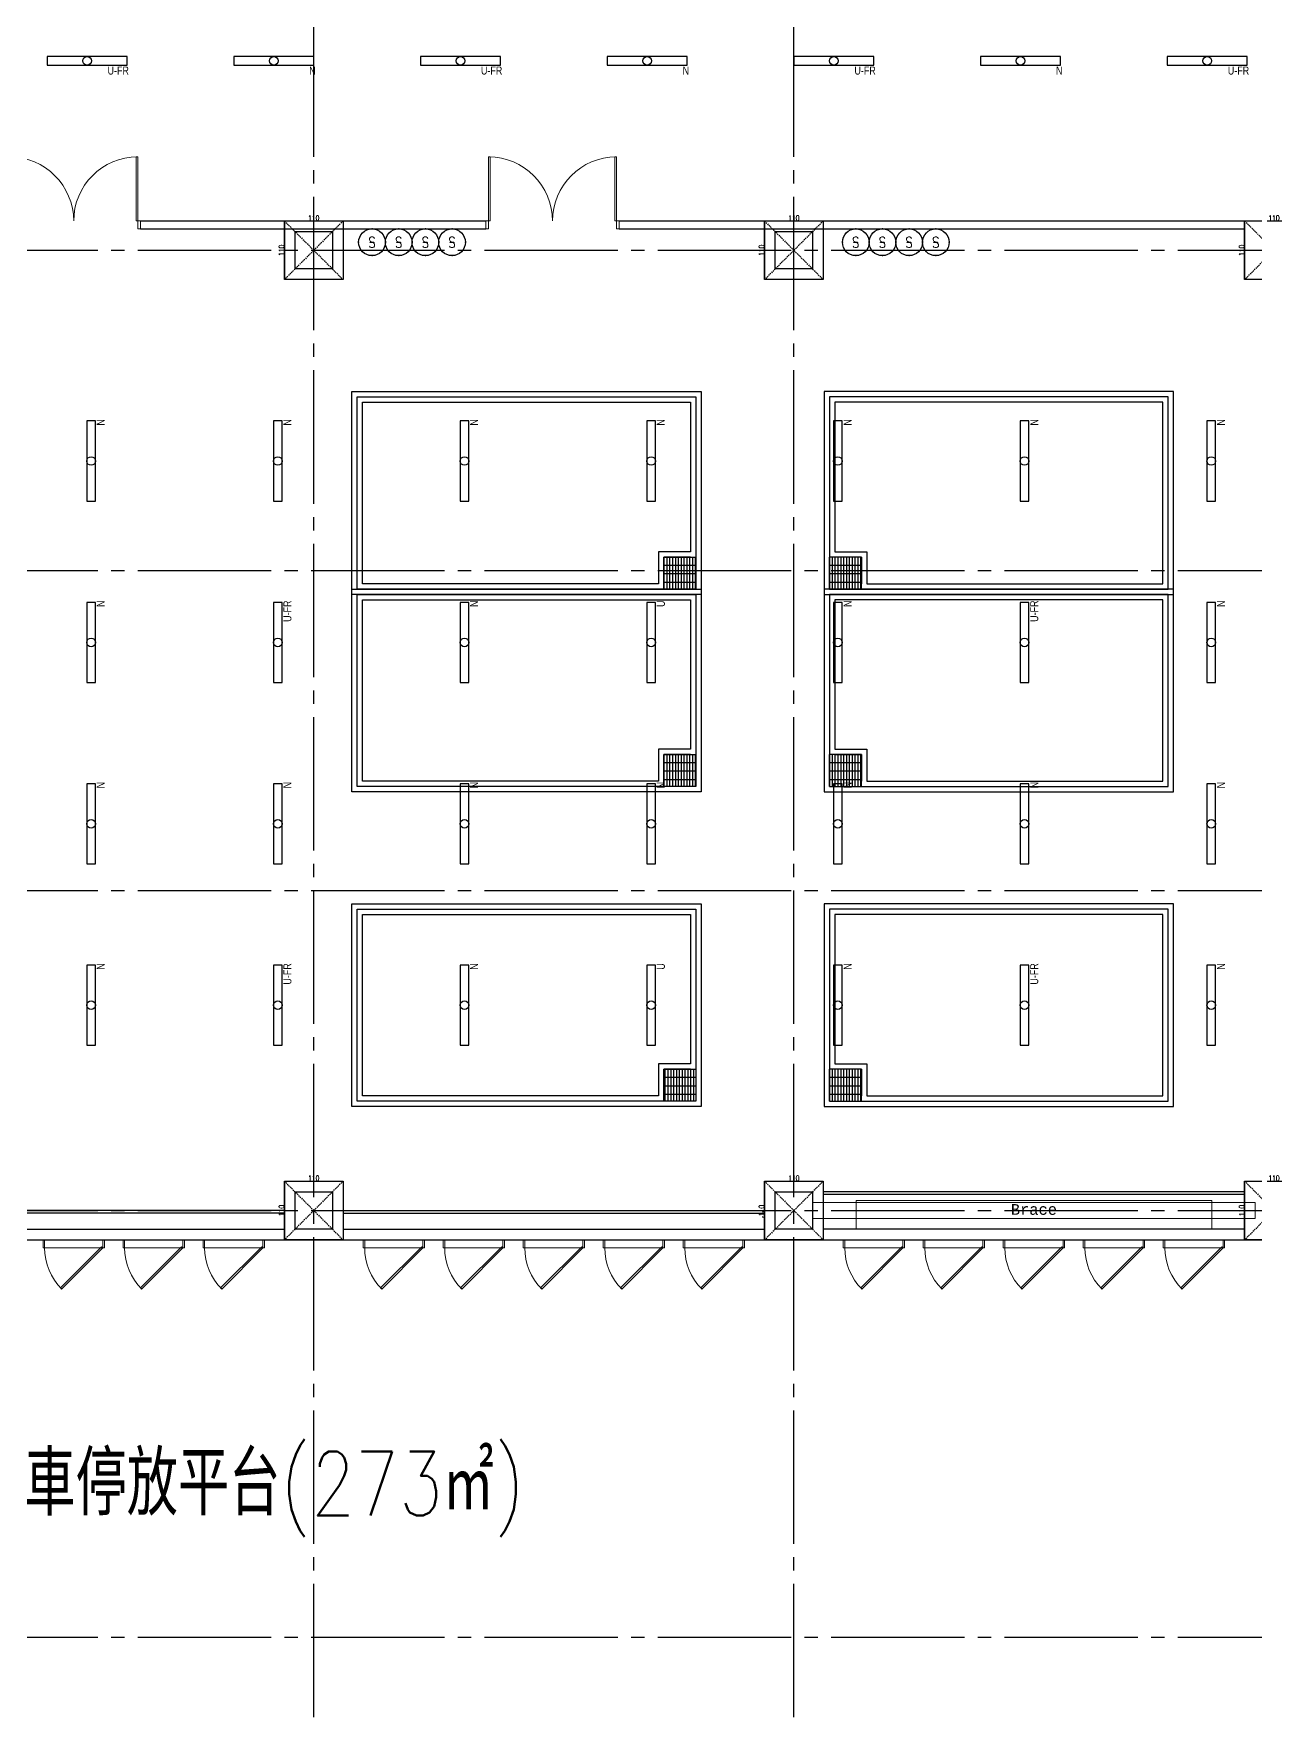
# Model space of a CAD drawing. Header units: millimetres. Extents: x -25195 to 195597, y 6477 to 112111.
# Drawn here: x 16635 to 18925, y 10600 to 13756 of the extents above; entities that cross this region are included whole.
import ezdxf
from ezdxf.enums import TextEntityAlignment as Align

# ---------------------------------------------------------------- set-up
doc = ezdxf.new("R2010")
doc.units = ezdxf.units.MM
doc.header["$LTSCALE"] = 100
doc.linetypes.add('X-N-FAB-L10$0$COL-CEN-LIN', pattern=[3.25, 2.5, -0.25, 0.25, -0.25])
doc.linetypes.add('X-N-FAB-L10$0$HIDDEN', pattern=[0.375, 0.25, -0.125])
for name, color, linetype in [('0-XREF', 7, 'Continuous'), ('188K-SM-06-F1-L10-ELEC-LIGHT-Y2257103$0$E-LIGHT(W)-N', 8, 'Continuous'), ('188K-SM-06-F1-L10-ELEC-LIGHT-Y2257103$0$E-LIGHT(W)-U FR', 8, 'Continuous'), ('188K-SM-06-F1-L10-ELEC-LIGHT-Y2257103$0$E-LIGHT(W)-U XLPE', 8, 'Continuous'), ('188K-SM-06-F1-L10-ELEC-LIGHT-Y2257103$0$E-LIGHT-SW', 8, 'Continuous'), ('X-N-FAB-L10$0$08', 8, 'Continuous'), ('X-N-FAB-L10$0$200K新增範圍', 8, 'Continuous'), ('X-N-FAB-L10$0$A-WALL-IN', 8, 'Continuous'), ('X-N-FAB-L10$0$BEAM', 8, 'Continuous'), ('X-N-FAB-L10$0$BLOCK', 8, 'Continuous'), ('X-N-FAB-L10$0$CCL', 8, 'X-N-FAB-L10$0$COL-CEN-LIN'), ('X-N-FAB-L10$0$COL', 8, 'Continuous'), ('X-N-FAB-L10$0$COL-S', 8, 'Continuous'), ('X-N-FAB-L10$0$DOOR', 8, 'Continuous'), ('X-N-FAB-L10$0$TXT-CODE', 8, 'Continuous'), ('X-N-FAB-L10$0$WALL-P', 8, 'Continuous'), ('X-N-FAB-L10$0$WALL-RC', 8, 'Continuous')]:
    doc.layers.add(name, color=color, linetype=linetype)
doc.layers.add('188K-SM-06-F1-L10-ELEC-LIGHT-Y2257103$0$Defpoints-CAS', color=8, linetype='Continuous', plot=False)
doc.layers.add('X-N-FAB-L10$0$ARC', color=8, linetype='Continuous', lineweight=0)
doc.layers.add('X-N-FAB-L10$0$DE-MMTN-F2-Z-000-P-CHEM-L10_0730$0$0', color=8, linetype='Continuous', lineweight=0)
doc.styles.add('188K-SM-06-F1-L10-ELEC-LIGHT-Y2257103$0$F12P8-SM-03-C40-ELEC-LIGHT-L209207$0$Standard', font='txt.shx', dxfattribs={"bigfont": 'chineset.shx'})
doc.styles.add('188K-SM-06-F1-L10-ELEC-LIGHT-Y2257103$0$Standard', font='arial.ttf')
doc.styles.add('X-N-FAB-L10$0$ATS', font='monotxt.shx', dxfattribs={"bigfont": 'BIGFONT.shx'})
doc.styles.add('X-N-FAB-L10$0$CHINA', font='simplex.shx', dxfattribs={"width": 0.75, "bigfont": 'chineset.shx'})
doc.styles.add('X-N-FAB-L10$0$DIM', font='simplex.shx', dxfattribs={"width": 0.67, "bigfont": 'chineset.shx'})
doc.dimstyles.new('X-N-FAB-L10$0$JJP_005_defpoint', dxfattribs={"dimtxt": 20, "dimasz": 0.5, "dimexe": 0.5, "dimexo": 0.5, "dimgap": 0.5, "dimtad": 1, "dimdsep": 46, "dimtxsty": 'X-N-FAB-L10$0$DIM', "dimblk": 'X-N-FAB-L10$0$_None', "dimcen": 10, "dimclrd": 256, "dimclre": 256, "dimclrt": 256, "dimadec": 0, "dimazin": 0, "dimtfac": 1, "dimtix": 1, "dimtmove": 2, "dimatfit": 3, "dimldrblk": 'X-N-FAB-L10$0$_None', "dimfxl": 0.5, "dimtolj": 1, "dimtzin": 0, "dimarcsym": 0})

# ---------------------------------------------------------------- blocks, each defined once
blk = doc.blocks.new('*U80')
at = {"ltscale": 600}
blk.add_lwpolyline([(75, 8.1), (-75, 8.1), (-75, -8.1), (75, -8.1)], close=True, dxfattribs=at)
blk.add_circle((0, 0), 8.1, dxfattribs=at)
at = {"style": '188K-SM-06-F1-L10-ELEC-LIGHT-Y2257103$0$Standard', "width": 0.8}
blk.add_text('N', height=15, rotation=360, dxfattribs=at).set_placement((78.5, -18.1), align=Align.MIDDLE_RIGHT)
blk = doc.blocks.new('*U82')
at = {"ltscale": 600}
blk.add_lwpolyline([(-75, -8.1), (75, -8.1), (75, 8.1), (-75, 8.1)], close=True, dxfattribs=at)
blk.add_circle((0, 0), 8.1, dxfattribs=at)
at = {"style": '188K-SM-06-F1-L10-ELEC-LIGHT-Y2257103$0$Standard', "width": 0.8}
blk.add_text('U-FR', height=15, rotation=360, dxfattribs=at).set_placement((78.5, -18.1), align=Align.MIDDLE_RIGHT)
blk = doc.blocks.new('*U81')
at = {"ltscale": 600}
blk.add_lwpolyline([(-75, -8.1), (75, -8.1), (75, 8.1), (-75, 8.1)], close=True, dxfattribs=at)
blk.add_circle((0, 0), 8.1, dxfattribs=at)
at = {"style": '188K-SM-06-F1-L10-ELEC-LIGHT-Y2257103$0$Standard', "width": 0.8}
blk.add_text('U', height=15, rotation=360, dxfattribs=at).set_placement((78.5, -18.1), align=Align.MIDDLE_RIGHT)
blk = doc.blocks.new('*U74')
blk.add_circle((0, 0), 25)
at = {"layer": '188K-SM-06-F1-L10-ELEC-LIGHT-Y2257103$0$Defpoints-CAS'}
blk.add_lwpolyline([(-3.5, 0.46), (3.5, 0.46), (3.5, -0.46), (-3.5, -0.46)], close=True, dxfattribs=at)
for p in [(-25, 0), (0, 25), (25, 0), (0, -25)]:
    blk.add_point(p, dxfattribs=at)
at = {"style": '188K-SM-06-F1-L10-ELEC-LIGHT-Y2257103$0$F12P8-SM-03-C40-ELEC-LIGHT-L209207$0$Standard', "width": 0.8}
blk.add_text('S', height=20, dxfattribs=at).set_placement((0, 0), align=Align.MIDDLE_CENTER)
blk = doc.blocks.new('188K-SM-06-F1-L10-ELEC-LIGHT-Y2257103')
at = {"layer": '188K-SM-06-F1-L10-ELEC-LIGHT-Y2257103$0$E-LIGHT(W)-N'}
for p in [(17085, 13705), (17785, 13705), (18485, 13705)]:
    blk.add_blockref('*U80', p, dxfattribs=at)
at = {"layer": '188K-SM-06-F1-L10-ELEC-LIGHT-Y2257103$0$E-LIGHT(W)-N', "rotation": 90}
for p in [(16742.5, 12955), (17092.5, 12955), (17442.5, 12955), (17792.5, 12955), (18142.5, 12955), (18492.5, 12955), (18842.5, 12955), (16742.5, 12615), (17442.5, 12615), (18142.5, 12615), (18842.5, 12615), (16742.5, 12275), (17092.5, 12275), (17442.5, 12275), (17792.5, 12275), (18142.5, 12275), (18492.5, 12275), (18842.5, 12275), (16742.5, 11935), (17442.5, 11935), (18142.5, 11935), (18842.5, 11935)]:
    blk.add_blockref('*U80', p, dxfattribs=at)
at = {"layer": '188K-SM-06-F1-L10-ELEC-LIGHT-Y2257103$0$E-LIGHT(W)-U FR'}
for p in [(16735, 13705), (17435, 13705), (18135, 13705), (18835, 13705)]:
    blk.add_blockref('*U82', p, dxfattribs=at)
at = {"layer": '188K-SM-06-F1-L10-ELEC-LIGHT-Y2257103$0$E-LIGHT(W)-U FR', "rotation": 90}
for p in [(17092.5, 12615), (18492.5, 12615), (17092.5, 11935), (18492.5, 11935)]:
    blk.add_blockref('*U82', p, dxfattribs=at)
at = {"layer": '188K-SM-06-F1-L10-ELEC-LIGHT-Y2257103$0$E-LIGHT(W)-U XLPE', "rotation": 90}
for p in [(17792.5, 12615), (17792.5, 11935)]:
    blk.add_blockref('*U81', p, dxfattribs=at)
at = {"layer": '188K-SM-06-F1-L10-ELEC-LIGHT-Y2257103$0$E-LIGHT-SW'}
for p in [(17269.2, 13365), (17319.2, 13365), (17369.2, 13365), (17419.2, 13365), (18176, 13365), (18226, 13365), (18276, 13365), (18326, 13365)]:
    blk.add_blockref('*U74', p, dxfattribs=at)
blk = doc.blocks.new('*D153')
at = {"layer": 'DefPoints', "lineweight": -2, "transparency": 16777216}
blk.add_line((0, 0), (110, 0), dxfattribs=at)
at = {"layer": 'DefPoints', "color": 0, "transparency": 16777216}
for p in [(0, 0), (110, 0), (110, 0)]:
    blk.add_point(p, dxfattribs=at)
at = {"layer": 'DefPoints', "transparency": 16777216, "insert": (55, 5.5), "char_height": 10, "attachment_point": 5, "style": 'X-N-FAB-L10$0$DIM'}
blk.add_mtext('\\A1;110', dxfattribs=at)
blk = doc.blocks.new('X-N-FAB-L10$0$_None')
blk = doc.blocks.new('*D154')
at = {"layer": 'DefPoints', "lineweight": -2, "transparency": 16777216}
blk.add_line((0, 0), (0, -110), dxfattribs=at)
at = {"layer": 'DefPoints', "color": 0, "transparency": 16777216}
for p in [(0, 0), (0, -110), (0, -110)]:
    blk.add_point(p, dxfattribs=at)
at = {"layer": 'DefPoints', "transparency": 16777216, "insert": (-5.5, -55), "char_height": 10, "attachment_point": 5, "rotation": 90, "style": 'X-N-FAB-L10$0$DIM'}
blk.add_mtext('\\A1;110', dxfattribs=at)
blk = doc.blocks.new('X-N-FAB-L10$0$A$C5b9bb6f0')
at = {"layer": 'X-N-FAB-L10$0$ARC'}
blk.add_lwpolyline([(20764.1, 2699), (21594.1, 2699), (21594.1, 2729), (20764.1, 2729)], close=True, dxfattribs=at)
for points in [[(21512.6, 2679), (21512.6, 2732.5), (20845.6, 2732.5), (20845.6, 2679)], [(20670.1, 2702.8), (20670.1, 2701.8), (20674.1, 2701.8), (20674.1, 2711.8), (20670.1, 2711.8), (20670.1, 2710.8)]]:
    blk.add_lwpolyline(points, dxfattribs=at)
at = {"layer": 'X-N-FAB-L10$0$WALL-P'}
for p, q in [((21574.1, 2749), (20784.1, 2749)), ((21574.1, 2744), (20784.1, 2744)), ((19774.1, 2714), (18984.1, 2714)), ((19774.1, 2709), (18984.1, 2709)), ((19884.1, 2714), (20674.1, 2714)), ((19884.1, 2709), (20674.1, 2709))]:
    blk.add_line(p, q, dxfattribs=at)
at = {"layer": 'X-N-FAB-L10$0$WALL-RC'}
for p, q in [((17074.1, 2659), (21684.1, 2659)), ((18984.1, 2679), (19774.1, 2679)), ((19884.1, 2679), (20674.1, 2679)), ((21574.1, 2679), (20784.1, 2679))]:
    blk.add_line(p, q, dxfattribs=at)
at = {"layer": 'X-N-FAB-L10$0$ARC', "style": 'X-N-FAB-L10$0$ATS'}
blk.add_text('Brace', height=20, dxfattribs=at).set_placement((21179.1, 2716), align=Align.MIDDLE_CENTER)
blk = doc.blocks.new('X-N-FAB-L10$0$DE-MMTN-F2-Z-000-P-CHEM-L10_0730$0$AP6BxFa-10$0$AP6AxFa-10$0$$PDS002515O08VG08C00008C10')
at = {"layer": 'X-N-FAB-L10$0$DE-MMTN-F2-Z-000-P-CHEM-L10_0730$0$0', "color": 0, "linetype": 'Continuous'}
for p, q in [((-22.6, 84.6), (-24.7, 82.5)), ((-24.7, 82.5), (52.4, 5.4)), ((54.5, 7.5), (-22.6, 84.6)), ((-57.5, 7.5), (-54.5, 7.5)), ((-57.5, 7.5), (-57.5, -7.5)), ((-54.5, 7.5), (-54.5, -7.5)), ((54.5, 7.5), (-54.5, 7.5)), ((52.4, 5.4), (54.5, 7.5)), ((57.5, 7.5), (54.5, 7.5)), ((54.5, 7.5), (54.5, -7.5)), ((57.5, 7.5), (57.5, -7.5)), ((-54.5, -7.5), (-57.5, -7.5)), ((-54.5, -7.5), (54.5, -7.5)), ((54.5, -7.5), (57.5, -7.5))]:
    blk.add_line(p, q, dxfattribs=at)
blk.add_arc((54.5, 7.5), 109, 135, 180, dxfattribs=at)
blk = doc.blocks.new('X-N-FAB-L10$0$A$Cf42b12f3')
at = {"layer": 'X-N-FAB-L10$0$DOOR', "lineweight": 0}
for p, q in [((0, 120), (0, 135)), ((0, 135), (5, 135)), ((5, 135), (5, 120)), ((250, 135), (245, 135)), ((245, 135), (245, 120)), ((250, 120), (250, 135)), ((5, 120), (0, 120)), ((5, 0), (5, 120)), ((5, 120), (8, 120)), ((8, 120), (8, 0)), ((242, 120), (242, 0)), ((245, 120), (242, 120)), ((245, 0), (245, 120)), ((245, 120), (250, 120)), ((8, 0), (5, 0)), ((242, 0), (245, 0))]:
    blk.add_line(p, q, dxfattribs=at)
for centre, start, end in [((5, 120), 270, 0), ((245, 120), 180, 270)]:
    blk.add_arc(centre, 120, start, end, dxfattribs=at)
blk = doc.blocks.new('X-N-FAB-L10$0$A$C969652c4')
at = {"layer": 'X-N-FAB-L10$0$08'}
h = blk.add_hatch(dxfattribs=at)
h.set_pattern_fill('SBBRICKS', color=256, scale=2, angle=270)
h.set_pattern_definition([(270, (19406.4506, 1400), (5.333333, 6e-08), []), (7e-07, (19406.45, 1400), (-2e-07, 16), [])])
h.paths.add_polyline_path([(15971.5, 1400), (15971.5, 1340), (15911.5, 1340), (15911.5, 1400)])
h = blk.add_hatch(dxfattribs=at)
h.set_pattern_fill('SBBRICKS', color=256, scale=2, angle=270)
h.set_pattern_definition([(270, (19391.0086, 1400), (5.333333, 6e-08), []), (7e-07, (19391.009, 1400), (-2e-07, 16), [])])
h.paths.add_polyline_path([(16221.5, 1400), (16221.5, 1340), (16281.5, 1340), (16281.5, 1400)])
h = blk.add_hatch(dxfattribs=at)
h.set_pattern_fill('SBBRICKS', color=256, scale=2, angle=270)
h.set_pattern_definition([(270, (19406.4506, 1030), (5.333333, 6e-08), []), (7e-07, (19406.45, 1030), (-2e-07, 16), [])])
h.paths.add_polyline_path([(15971.5, 1030), (15971.5, 970), (15911.5, 970), (15911.5, 1030)])
h = blk.add_hatch(dxfattribs=at)
h.set_pattern_fill('SBBRICKS', color=256, scale=2, angle=270)
h.set_pattern_definition([(270, (19391.0086, 1030), (5.333333, 6e-08), []), (7e-07, (19391.009, 1030), (-2e-07, 16), [])])
h.paths.add_polyline_path([(16221.5, 1030), (16221.5, 970), (16281.5, 970), (16281.5, 1030)])
h = blk.add_hatch(dxfattribs=at)
h.set_pattern_fill('SBBRICKS', color=256, scale=2, angle=270)
h.set_pattern_definition([(270, (19371.0086, 440), (5.333333, 6e-08), []), (7e-07, (19371.009, 440), (-2e-07, 16), [])])
h.paths.add_polyline_path([(15971.5, 440), (15971.5, 380), (15911.5, 380), (15911.5, 440)])
h = blk.add_hatch(dxfattribs=at)
h.set_pattern_fill('SBBRICKS', color=256, scale=2, angle=270)
h.set_pattern_definition([(270, (19391.0086, 440), (5.333333, 6e-08), []), (7e-07, (19391.009, 440), (-2e-07, 16), [])])
h.paths.add_polyline_path([(16221.5, 440), (16221.5, 380), (16281.5, 380), (16281.5, 440)])
for p, q in [((15961.5, 1400), (15911.5, 1400)), ((15911.5, 1400), (15911.5, 1350)), ((16281.5, 1400), (16281.5, 1350)), ((15961.5, 1030), (15911.5, 1030)), ((15911.5, 1030), (15911.5, 980)), ((16231.5, 1030), (16281.5, 1030)), ((16281.5, 1030), (16281.5, 980)), ((15961.5, 440), (15911.5, 440)), ((15911.5, 440), (15911.5, 390)), ((16281.5, 440), (16281.5, 390))]:
    blk.add_line(p, q, dxfattribs=at)
for points in [[(15326.5, 1330), (15326.5, 1710), (15981.5, 1710), (15981.5, 1330)], [(15326.5, 1330), (15326.5, 1710), (15981.5, 1710), (15981.5, 1330)], [(16866.5, 1330), (16866.5, 1710), (16211.5, 1710), (16211.5, 1330)], [(16866.5, 1330), (16866.5, 1710), (16211.5, 1710), (16211.5, 1330)], [(15336.5, 1340), (15336.5, 1700), (15971.5, 1700), (15971.5, 1340)], [(15336.5, 1340), (15336.5, 1700), (15971.5, 1700), (15971.5, 1340)], [(16856.5, 1340), (16856.5, 1700), (16221.5, 1700), (16221.5, 1340)], [(16856.5, 1340), (16856.5, 1700), (16221.5, 1700), (16221.5, 1340)], [(15971.5, 1400), (15971.5, 1340), (15911.5, 1340), (15911.5, 1400)], [(16221.5, 1400), (16221.5, 1340), (16281.5, 1340), (16281.5, 1400)], [(15326.5, 960), (15326.5, 1340), (15981.5, 1340), (15981.5, 960)], [(15326.5, 960), (15326.5, 1340), (15981.5, 1340), (15981.5, 960)], [(15336.5, 970), (15336.5, 1330), (15971.5, 1330), (15971.5, 970)], [(15336.5, 970), (15336.5, 1330), (15971.5, 1330), (15971.5, 970)], [(16866.5, 960), (16866.5, 1340), (16211.5, 1340), (16211.5, 960)], [(16866.5, 960), (16866.5, 1340), (16211.5, 1340), (16211.5, 960)], [(16856.5, 970), (16856.5, 1330), (16221.5, 1330), (16221.5, 970)], [(16856.5, 970), (16856.5, 1330), (16221.5, 1330), (16221.5, 970)], [(15971.5, 1030), (15971.5, 970), (15911.5, 970), (15911.5, 1030)], [(16221.5, 1030), (16221.5, 970), (16281.5, 970), (16281.5, 1030)], [(15326.5, 370), (15326.5, 750), (15981.5, 750), (15981.5, 370)], [(15326.5, 370), (15326.5, 750), (15981.5, 750), (15981.5, 370)], [(15336.5, 380), (15336.5, 740), (15971.5, 740), (15971.5, 380)], [(15336.5, 380), (15336.5, 740), (15971.5, 740), (15971.5, 380)], [(16866.5, 370), (16866.5, 750), (16211.5, 750), (16211.5, 370)], [(16866.5, 370), (16866.5, 750), (16211.5, 750), (16211.5, 370)], [(16856.5, 380), (16856.5, 740), (16221.5, 740), (16221.5, 380)], [(16856.5, 380), (16856.5, 740), (16221.5, 740), (16221.5, 380)], [(15971.5, 440), (15971.5, 380), (15911.5, 380), (15911.5, 440)], [(16221.5, 440), (16221.5, 380), (16281.5, 380), (16281.5, 440)]]:
    blk.add_lwpolyline(points, close=True, dxfattribs=at)
for points in [[(15961.5, 1410), (15901.5, 1410), (15901.5, 1350), (15346.5, 1350), (15346.5, 1690), (15961.5, 1690), (15961.5, 1410)], [(16231.5, 1410), (16291.5, 1410), (16291.5, 1350), (16846.5, 1350), (16846.5, 1690), (16231.5, 1690), (16231.5, 1410)], [(15961.5, 1040), (15901.5, 1040), (15901.5, 980), (15346.5, 980), (15346.5, 1320), (15961.5, 1320), (15961.5, 1040)], [(16231.5, 1040), (16291.5, 1040), (16291.5, 980), (16846.5, 980), (16846.5, 1320), (16231.5, 1320), (16231.5, 1040)], [(15961.5, 450), (15901.5, 450), (15901.5, 390), (15346.5, 390), (15346.5, 730), (15961.5, 730), (15961.5, 450)], [(16231.5, 450), (16291.5, 450), (16291.5, 390), (16846.5, 390), (16846.5, 730), (16231.5, 730), (16231.5, 450)]]:
    blk.add_lwpolyline(points, dxfattribs=at)
at = {"layer": 'X-N-FAB-L10$0$A-WALL-IN'}
for points in [[(14930, 2030), (15577.5, 2030)], [(14930, 2030), (15577.5, 2030)], [(15827.5, 2030), (17000, 2030)], [(15827.5, 2030), (17000, 2030)], [(14930, 2015), (15577.5, 2015)], [(14930, 2015), (15577.5, 2015)], [(15827.5, 2015), (17000, 2015)], [(15827.5, 2015), (17000, 2015)]]:
    blk.add_lwpolyline(points, dxfattribs=at)
at = {"layer": 'X-N-FAB-L10$0$08', "xscale": -0.9999999999999942, "rotation": 180.0000050089563}
for p in [(14805, 112.5, 0), (14955, 112.5, 0), (15105, 112.5, 0), (15405, 112.5, 0), (15555, 112.5, 0), (15705, 112.5, 0), (15855, 112.5, 0), (16005, 112.5, 0), (16305, 112.5, 0), (16455, 112.5, 0), (16605, 112.5, 0), (16755, 112.5, 0), (16905, 112.5, 0)]:
    blk.add_blockref('X-N-FAB-L10$0$DE-MMTN-F2-Z-000-P-CHEM-L10_0730$0$AP6BxFa-10$0$AP6AxFa-10$0$$PDS002515O08VG08C00008C10', p, dxfattribs=at)
at = {"layer": 'X-N-FAB-L10$0$200K新增範圍', "xscale": -1, "rotation": 180}
for p in [(14680, 2150), (15577.5, 2150)]:
    blk.add_blockref('X-N-FAB-L10$0$A$Cf42b12f3', p, dxfattribs=at)
blk = doc.blocks.new('*U152')
at = {"layer": 'DefPoints', "linetype": 'X-N-FAB-L10$0$HIDDEN', "ltscale": 0.1}
for p, q in [((110, 0), (0, -110)), ((0, 0), (110, -110))]:
    blk.add_line(p, q, dxfattribs=at)
at = {"layer": 'X-N-FAB-L10$0$COL', "ltscale": 0.1}
blk.add_lwpolyline([(0, 0), (110, 0), (110, -110), (0, -110)], close=True, dxfattribs=at)
at = {"layer": 'DefPoints'}
dim = blk.add_linear_dim(base=(0, -110), p1=(0, 0), p2=(0, -110), angle=90, dimstyle='X-N-FAB-L10$0$JJP_005_defpoint', override={"dimtxt": 10}, dxfattribs=at)
dim.commit()
dim.dimension.update_dxf_attribs({"geometry": '*D154', "text_midpoint": (-5.5, -55)})
dim = blk.add_linear_dim(base=(110, 0), p1=(0, 0), p2=(110, 0), dimstyle='X-N-FAB-L10$0$JJP_005_defpoint', override={"dimtxt": 10}, dxfattribs=at)
dim.commit()
dim.dimension.update_dxf_attribs({"geometry": '*D153', "text_midpoint": (55, 5.5)})
blk = doc.blocks.new('X-N-FAB-L10$0$A$C467ba2ca')
at = {"layer": 'X-N-FAB-L10$0$CCL'}
for p, q in [((-9850, 0), (-9850, 9160)), ((-8950, 0), (-8950, 9160)), ((-27730, 2750), (360, 2750)), ((-27730, 2150), (360, 2150)), ((-27730, 1550), (360, 1550)), ((-27730, 950), (360, 950)), ((-27730, 150), (360, 150))]:
    blk.add_line(p, q, dxfattribs=at)
at = {"layer": 'X-N-FAB-L10$0$COL-S'}
for points in [[(-9885, 2785), (-9815, 2785), (-9815, 2715), (-9885, 2715)], [(-8985, 2785), (-8915, 2785), (-8915, 2715), (-8985, 2715)], [(-9885, 985), (-9815, 985), (-9815, 915), (-9885, 915)], [(-8985, 985), (-8915, 985), (-8915, 915), (-8985, 915)]]:
    blk.add_lwpolyline(points, close=True, dxfattribs=at)
at = {"layer": 'X-N-FAB-L10$0$BEAM'}
for p in [(-9905, 2805), (-9005, 2805), (-8105, 2805), (-9905, 1005), (-9005, 1005), (-8105, 1005)]:
    blk.add_blockref('*U152', p, dxfattribs=at)
blk = doc.blocks.new('X-N-FAB-L10')
for name, p in [('X-N-FAB-L10$0$A$C5b9bb6f0', (-2669.1, 8836)), ('X-N-FAB-L10$0$A$C969652c4', (1905, 11375))]:
    blk.add_blockref(name, p)
at = {"layer": 'X-N-FAB-L10$0$BLOCK'}
blk.add_blockref('X-N-FAB-L10$0$A$C467ba2ca', (27010, 10600), dxfattribs=at)
at = {"layer": 'X-N-FAB-L10$0$TXT-CODE', "style": 'X-N-FAB-L10$0$CHINA', "width": 0.8}
blk.add_text('lorry充填區/槽車停放平台(273㎡)', height=120, dxfattribs=at).set_placement((16707.3, 11038.3), align=Align.MIDDLE_CENTER)

msp = doc.modelspace()

# ---------------------------------------------------------------- block references
at = {"layer": '0-XREF'}
for name in ['X-N-FAB-L10', '188K-SM-06-F1-L10-ELEC-LIGHT-Y2257103']:
    msp.add_blockref(name, (0, 0), dxfattribs=at)

doc.saveas('drawing.dxf')
